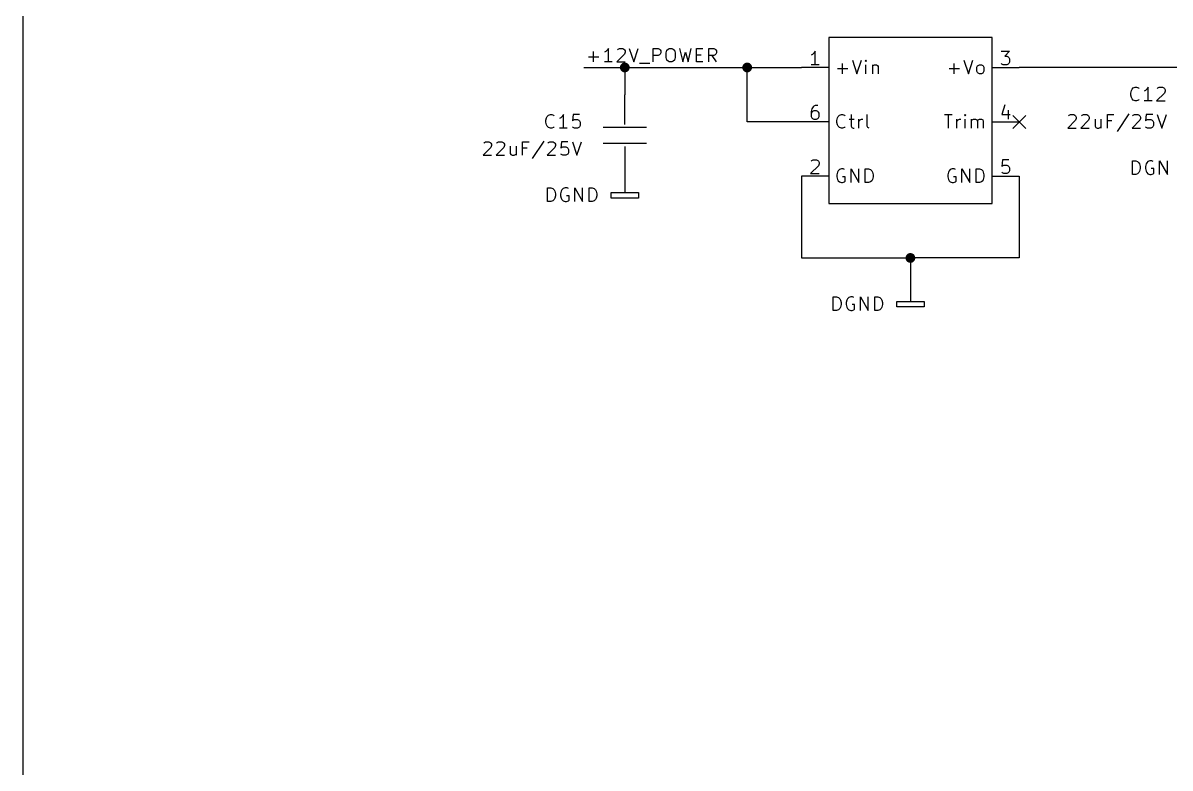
# Model space of a CAD drawing. Extents: x 0.3 to 16.3, y -11.7 to -0.2.
# Drawn here: x 0.787 to 5.005, y -5.674 to -2.936 of the extents above; entities that cross this region are included whole.
import ezdxf

# ---------------------------------------------------------------- set-up
doc = ezdxf.new("R2010")
doc.units = 0
doc.header["$MEASUREMENT"] = 0
for name, color, linetype in [('BLUE2', 5, 'CONTINUOUS'), ('CYAN2', 4, 'CONTINUOUS'), ('GRAY1', 251, 'CONTINUOUS'), ('GREEN3', 91, 'CONTINUOUS'), ('LYELLOW', 51, 'CONTINUOUS'), ('RED2', 1, 'CONTINUOUS'), ('RED3', 11, 'CONTINUOUS')]:
    doc.layers.add(name, color=color, linetype=linetype)

msp = doc.modelspace()

# ---------------------------------------------------------------- linework, layer by layer
at = {"layer": 'BLUE2', "linetype": 'CONTINUOUS'}
for p, q in [((4.426, -3.276), (4.474, -3.324)), ((4.474, -3.276), (4.426, -3.324))]:
    msp.add_line(p, q, dxfattribs=at)
at = {"layer": 'CYAN2', "linetype": 'CONTINUOUS'}
for p, q in [((3.8367, -3.0731), (3.8533, -3.1231)), ((3.8533, -3.1231), (3.87, -3.0731)), ((3.8867, -3.0731), (3.8843, -3.0755)), ((3.8843, -3.0755), (3.8867, -3.0779)), ((3.889, -3.0755), (3.8867, -3.0731)), ((3.8867, -3.0731), (3.8867, -3.0779)), ((3.8867, -3.0779), (3.889, -3.0755)), ((4.2467, -3.0731), (4.2633, -3.1231)), ((4.2633, -3.1231), (4.28, -3.0731)), ((3.7819, -3.1041), (3.82, -3.1041)), ((3.8009, -3.1231), (3.8009, -3.085)), ((3.8867, -3.1231), (3.8867, -3.0898)), ((3.9105, -3.0898), (3.9105, -3.1231)), ((3.9105, -3.0946), (3.9129, -3.0922)), ((3.9129, -3.0922), (3.9176, -3.0898)), ((3.9176, -3.0898), (3.9248, -3.0898)), ((3.9248, -3.0898), (3.9295, -3.0922)), ((3.9295, -3.0922), (3.9319, -3.0969)), ((3.9319, -3.0969), (3.9319, -3.1231)), ((4.1919, -3.1041), (4.23, -3.1041)), ((4.2109, -3.1231), (4.2109, -3.085)), ((4.2943, -3.0993), (4.2967, -3.0946)), ((4.2943, -3.1136), (4.2943, -3.0993)), ((4.2967, -3.1184), (4.2943, -3.1136)), ((4.2967, -3.0946), (4.299, -3.0922)), ((4.299, -3.1208), (4.2967, -3.1184)), ((4.299, -3.0922), (4.3038, -3.0898)), ((4.3038, -3.0898), (4.311, -3.0898)), ((4.311, -3.0898), (4.3157, -3.0922)), ((4.3157, -3.0922), (4.3181, -3.0946)), ((4.3181, -3.1184), (4.3157, -3.1208)), ((4.3181, -3.0946), (4.3205, -3.0993)), ((4.3205, -3.1136), (4.3181, -3.1184)), ((4.3205, -3.0993), (4.3205, -3.1136)), ((4.3038, -3.1231), (4.299, -3.1208)), ((4.311, -3.1231), (4.3038, -3.1231)), ((4.3157, -3.1208), (4.311, -3.1231)), ((4.8599, -3.1942), (4.8623, -3.1847)), ((4.8599, -3.1942), (4.8623, -3.1847)), ((4.8599, -3.2014), (4.8599, -3.1942)), ((4.8599, -3.2014), (4.8599, -3.1942)), ((4.8623, -3.2109), (4.8599, -3.2014)), ((4.8623, -3.2109), (4.8599, -3.2014)), ((4.8623, -3.1847), (4.8647, -3.1799)), ((4.8623, -3.1847), (4.8647, -3.1799)), ((4.8647, -3.1799), (4.8694, -3.1752)), ((4.8647, -3.1799), (4.8694, -3.1752)), ((4.8694, -3.1752), (4.8766, -3.1728)), ((4.8694, -3.1752), (4.8766, -3.1728)), ((4.8766, -3.1728), (4.8813, -3.1728)), ((4.8766, -3.1728), (4.8813, -3.1728)), ((4.8813, -3.1728), (4.8885, -3.1752)), ((4.8813, -3.1728), (4.8885, -3.1752)), ((4.8885, -3.1752), (4.8909, -3.1776)), ((4.8885, -3.1752), (4.8909, -3.1776)), ((4.9147, -3.1847), (4.9099, -3.1871)), ((4.9147, -3.1847), (4.9099, -3.1871)), ((4.9194, -3.1799), (4.9147, -3.1847)), ((4.9194, -3.1799), (4.9147, -3.1847)), ((4.9242, -3.1728), (4.9194, -3.1799)), ((4.9242, -3.1728), (4.9194, -3.1799)), ((4.9242, -3.2228), (4.9242, -3.1728)), ((4.9242, -3.2228), (4.9242, -3.1728)), ((4.9837, -3.1942), (4.9551, -3.2228)), ((4.9837, -3.1942), (4.9551, -3.2228)), ((4.9575, -3.1776), (4.9599, -3.1752)), ((4.9575, -3.1776), (4.9599, -3.1752)), ((4.9599, -3.1752), (4.9647, -3.1728)), ((4.9599, -3.1752), (4.9647, -3.1728)), ((4.9647, -3.1728), (4.9766, -3.1728)), ((4.9647, -3.1728), (4.9766, -3.1728)), ((4.9766, -3.1728), (4.9813, -3.1752)), ((4.9766, -3.1728), (4.9813, -3.1752)), ((4.9813, -3.1752), (4.9837, -3.1776)), ((4.9813, -3.1752), (4.9837, -3.1776)), ((4.9837, -3.1776), (4.9861, -3.1823)), ((4.9837, -3.1776), (4.9861, -3.1823)), ((4.9861, -3.1871), (4.9837, -3.1942)), ((4.9861, -3.1871), (4.9837, -3.1942)), ((4.9861, -3.1823), (4.9861, -3.1871)), ((4.9861, -3.1823), (4.9861, -3.1871)), ((4.8647, -3.2157), (4.8623, -3.2109)), ((4.8647, -3.2157), (4.8623, -3.2109)), ((4.8694, -3.2204), (4.8647, -3.2157)), ((4.8694, -3.2204), (4.8647, -3.2157)), ((4.8766, -3.2228), (4.8694, -3.2204)), ((4.8766, -3.2228), (4.8694, -3.2204)), ((4.8813, -3.2228), (4.8766, -3.2228)), ((4.8813, -3.2228), (4.8766, -3.2228)), ((4.8885, -3.2204), (4.8813, -3.2228)), ((4.8885, -3.2204), (4.8813, -3.2228)), ((4.8909, -3.218), (4.8885, -3.2204)), ((4.8909, -3.218), (4.8885, -3.2204)), ((4.9385, -3.2228), (4.9099, -3.2228)), ((4.9385, -3.2228), (4.9099, -3.2228)), ((4.9551, -3.2228), (4.9861, -3.2228)), ((4.9551, -3.2228), (4.9861, -3.2228)), ((2.7099, -3.2942), (2.7123, -3.2847)), ((2.7099, -3.2942), (2.7123, -3.2847)), ((2.7123, -3.2847), (2.7147, -3.2799)), ((2.7123, -3.2847), (2.7147, -3.2799)), ((2.7147, -3.2799), (2.7194, -3.2752)), ((2.7147, -3.2799), (2.7194, -3.2752)), ((2.7194, -3.2752), (2.7266, -3.2728)), ((2.7194, -3.2752), (2.7266, -3.2728)), ((2.7266, -3.2728), (2.7313, -3.2728)), ((2.7266, -3.2728), (2.7313, -3.2728)), ((2.7313, -3.2728), (2.7385, -3.2752)), ((2.7313, -3.2728), (2.7385, -3.2752)), ((2.7385, -3.2752), (2.7409, -3.2776)), ((2.7385, -3.2752), (2.7409, -3.2776)), ((2.7647, -3.2847), (2.7599, -3.2871)), ((2.7647, -3.2847), (2.7599, -3.2871)), ((2.7694, -3.2799), (2.7647, -3.2847)), ((2.7694, -3.2799), (2.7647, -3.2847)), ((2.7742, -3.2728), (2.7694, -3.2799)), ((2.7742, -3.2728), (2.7694, -3.2799)), ((2.7742, -3.3228), (2.7742, -3.2728)), ((2.7742, -3.3228), (2.7742, -3.2728)), ((2.8099, -3.2728), (2.8075, -3.2966)), ((2.8099, -3.2728), (2.8075, -3.2966)), ((2.8337, -3.2728), (2.8099, -3.2728)), ((2.8337, -3.2728), (2.8099, -3.2728)), ((3.7795, -3.2946), (3.7819, -3.285)), ((3.7819, -3.285), (3.7843, -3.2803)), ((3.7843, -3.2803), (3.789, -3.2755)), ((3.789, -3.2755), (3.7962, -3.2731)), ((3.7962, -3.2731), (3.8009, -3.2731)), ((3.8009, -3.2731), (3.8081, -3.2755)), ((3.8081, -3.2755), (3.8105, -3.2779)), ((3.8319, -3.2731), (3.8319, -3.316)), ((3.8914, -3.316), (3.8914, -3.2731)), ((4.1752, -3.2731), (4.2038, -3.2731)), ((4.1895, -3.3231), (4.1895, -3.2731)), ((4.2514, -3.2731), (4.249, -3.2755)), ((4.249, -3.2755), (4.2514, -3.2779)), ((4.2538, -3.2755), (4.2514, -3.2731)), ((4.2514, -3.2731), (4.2514, -3.2779)), ((4.2514, -3.2779), (4.2538, -3.2755)), ((4.6313, -3.2776), (4.6337, -3.2752)), ((4.6313, -3.2776), (4.6337, -3.2752)), ((4.6337, -3.2752), (4.6385, -3.2728)), ((4.6337, -3.2752), (4.6385, -3.2728)), ((4.6385, -3.2728), (4.6504, -3.2728)), ((4.6385, -3.2728), (4.6504, -3.2728)), ((4.6504, -3.2728), (4.6551, -3.2752)), ((4.6504, -3.2728), (4.6551, -3.2752)), ((4.6551, -3.2752), (4.6575, -3.2776)), ((4.6551, -3.2752), (4.6575, -3.2776)), ((4.6575, -3.2776), (4.6599, -3.2823)), ((4.6575, -3.2776), (4.6599, -3.2823)), ((4.6599, -3.2871), (4.6575, -3.2942)), ((4.6599, -3.2871), (4.6575, -3.2942)), ((4.6599, -3.2823), (4.6599, -3.2871)), ((4.6599, -3.2823), (4.6599, -3.2871)), ((4.679, -3.2776), (4.6813, -3.2752)), ((4.679, -3.2776), (4.6813, -3.2752)), ((4.6813, -3.2752), (4.6861, -3.2728)), ((4.6813, -3.2752), (4.6861, -3.2728)), ((4.6861, -3.2728), (4.698, -3.2728)), ((4.6861, -3.2728), (4.698, -3.2728)), ((4.698, -3.2728), (4.7028, -3.2752)), ((4.698, -3.2728), (4.7028, -3.2752)), ((4.7028, -3.2752), (4.7051, -3.2776)), ((4.7028, -3.2752), (4.7051, -3.2776)), ((4.7051, -3.2776), (4.7075, -3.2823)), ((4.7051, -3.2776), (4.7075, -3.2823)), ((4.7075, -3.2871), (4.7051, -3.2942)), ((4.7075, -3.2871), (4.7051, -3.2942)), ((4.7075, -3.2823), (4.7075, -3.2871)), ((4.7075, -3.2823), (4.7075, -3.2871)), ((4.7742, -3.3228), (4.7742, -3.2728)), ((4.7742, -3.2728), (4.798, -3.2728)), ((4.7742, -3.3228), (4.7742, -3.2728)), ((4.7742, -3.2728), (4.798, -3.2728)), ((4.8528, -3.2704), (4.8099, -3.3347)), ((4.8528, -3.2704), (4.8099, -3.3347)), ((4.8671, -3.2776), (4.8694, -3.2752)), ((4.8671, -3.2776), (4.8694, -3.2752)), ((4.8694, -3.2752), (4.8742, -3.2728)), ((4.8694, -3.2752), (4.8742, -3.2728)), ((4.8742, -3.2728), (4.8861, -3.2728)), ((4.8742, -3.2728), (4.8861, -3.2728)), ((4.8861, -3.2728), (4.8909, -3.2752)), ((4.8861, -3.2728), (4.8909, -3.2752)), ((4.8909, -3.2752), (4.8932, -3.2776)), ((4.8909, -3.2752), (4.8932, -3.2776)), ((4.8932, -3.2776), (4.8956, -3.2823)), ((4.8932, -3.2776), (4.8956, -3.2823)), ((4.8956, -3.2871), (4.8932, -3.2942)), ((4.8956, -3.2871), (4.8932, -3.2942)), ((4.8956, -3.2823), (4.8956, -3.2871)), ((4.8956, -3.2823), (4.8956, -3.2871)), ((4.917, -3.2728), (4.9147, -3.2966)), ((4.917, -3.2728), (4.9147, -3.2966)), ((4.9409, -3.2728), (4.917, -3.2728)), ((4.9409, -3.2728), (4.917, -3.2728)), ((4.9575, -3.2728), (4.9742, -3.3228)), ((4.9575, -3.2728), (4.9742, -3.3228)), ((4.9742, -3.3228), (4.9909, -3.2728)), ((4.9742, -3.3228), (4.9909, -3.2728)), ((2.7099, -3.3014), (2.7099, -3.2942)), ((2.7099, -3.3014), (2.7099, -3.2942)), ((2.7123, -3.3109), (2.7099, -3.3014)), ((2.7123, -3.3109), (2.7099, -3.3014)), ((2.7147, -3.3157), (2.7123, -3.3109)), ((2.7147, -3.3157), (2.7123, -3.3109)), ((2.7194, -3.3204), (2.7147, -3.3157)), ((2.7194, -3.3204), (2.7147, -3.3157)), ((2.7266, -3.3228), (2.7194, -3.3204)), ((2.7266, -3.3228), (2.7194, -3.3204)), ((2.7313, -3.3228), (2.7266, -3.3228)), ((2.7313, -3.3228), (2.7266, -3.3228)), ((2.7385, -3.3204), (2.7313, -3.3228)), ((2.7385, -3.3204), (2.7313, -3.3228)), ((2.7409, -3.318), (2.7385, -3.3204)), ((2.7409, -3.318), (2.7385, -3.3204)), ((2.7885, -3.3228), (2.7599, -3.3228)), ((2.7885, -3.3228), (2.7599, -3.3228)), ((2.8075, -3.2966), (2.8099, -3.2942)), ((2.8075, -3.2966), (2.8099, -3.2942)), ((2.8099, -3.3204), (2.8075, -3.318)), ((2.8099, -3.3204), (2.8075, -3.318)), ((2.8099, -3.2942), (2.8147, -3.2918)), ((2.8099, -3.2942), (2.8147, -3.2918)), ((2.8147, -3.3228), (2.8099, -3.3204)), ((2.8147, -3.3228), (2.8099, -3.3204)), ((2.8147, -3.2918), (2.8266, -3.2918)), ((2.8147, -3.2918), (2.8266, -3.2918)), ((2.8266, -3.3228), (2.8147, -3.3228)), ((2.8266, -3.3228), (2.8147, -3.3228)), ((2.8266, -3.2918), (2.8313, -3.2942)), ((2.8266, -3.2918), (2.8313, -3.2942)), ((2.8313, -3.3204), (2.8266, -3.3228)), ((2.8313, -3.3204), (2.8266, -3.3228)), ((2.8313, -3.2942), (2.8337, -3.2966)), ((2.8313, -3.2942), (2.8337, -3.2966)), ((2.8337, -3.318), (2.8313, -3.3204)), ((2.8337, -3.318), (2.8313, -3.3204)), ((2.8337, -3.2966), (2.8361, -3.3014)), ((2.8337, -3.2966), (2.8361, -3.3014)), ((2.8361, -3.3133), (2.8337, -3.318)), ((2.8361, -3.3133), (2.8337, -3.318)), ((2.8361, -3.3014), (2.8361, -3.3133)), ((2.8361, -3.3014), (2.8361, -3.3133)), ((3.7795, -3.3017), (3.7795, -3.2946)), ((3.7819, -3.3112), (3.7795, -3.3017)), ((3.7843, -3.316), (3.7819, -3.3112)), ((3.789, -3.3208), (3.7843, -3.316)), ((3.7962, -3.3231), (3.789, -3.3208)), ((3.8009, -3.3231), (3.7962, -3.3231)), ((3.8081, -3.3208), (3.8009, -3.3231)), ((3.8105, -3.3184), (3.8081, -3.3208)), ((3.8248, -3.2898), (3.8438, -3.2898)), ((3.8319, -3.316), (3.8343, -3.3208)), ((3.8343, -3.3208), (3.839, -3.3231)), ((3.839, -3.3231), (3.8438, -3.3231)), ((3.8605, -3.3231), (3.8605, -3.2898)), ((3.8605, -3.2993), (3.8629, -3.2946)), ((3.8629, -3.2946), (3.8652, -3.2922)), ((3.8652, -3.2922), (3.87, -3.2898)), ((3.87, -3.2898), (3.8748, -3.2898)), ((3.8938, -3.3208), (3.8914, -3.316)), ((3.8986, -3.3231), (3.8938, -3.3208)), ((4.2205, -3.3231), (4.2205, -3.2898)), ((4.2205, -3.2993), (4.2229, -3.2946)), ((4.2229, -3.2946), (4.2252, -3.2922)), ((4.2252, -3.2922), (4.23, -3.2898)), ((4.23, -3.2898), (4.2348, -3.2898)), ((4.2514, -3.3231), (4.2514, -3.2898)), ((4.2752, -3.3231), (4.2752, -3.2898)), ((4.2752, -3.2946), (4.2776, -3.2922)), ((4.2776, -3.2922), (4.2824, -3.2898)), ((4.2824, -3.2898), (4.2895, -3.2898)), ((4.2895, -3.2898), (4.2943, -3.2922)), ((4.2943, -3.2922), (4.2967, -3.2969)), ((4.2967, -3.2969), (4.299, -3.2922)), ((4.2967, -3.2969), (4.2967, -3.3231)), ((4.299, -3.2922), (4.3038, -3.2898)), ((4.3038, -3.2898), (4.311, -3.2898)), ((4.311, -3.2898), (4.3157, -3.2922)), ((4.3157, -3.2922), (4.3181, -3.2969)), ((4.3181, -3.2969), (4.3181, -3.3231)), ((4.6575, -3.2942), (4.629, -3.3228)), ((4.6575, -3.2942), (4.629, -3.3228)), ((4.629, -3.3228), (4.6599, -3.3228)), ((4.629, -3.3228), (4.6599, -3.3228)), ((4.7051, -3.2942), (4.6766, -3.3228)), ((4.7051, -3.2942), (4.6766, -3.3228)), ((4.6766, -3.3228), (4.7075, -3.3228)), ((4.6766, -3.3228), (4.7075, -3.3228)), ((4.729, -3.2895), (4.729, -3.3157)), ((4.729, -3.2895), (4.729, -3.3157)), ((4.729, -3.3157), (4.7313, -3.3204)), ((4.729, -3.3157), (4.7313, -3.3204)), ((4.7313, -3.3204), (4.7361, -3.3228)), ((4.7313, -3.3204), (4.7361, -3.3228)), ((4.7361, -3.3228), (4.7432, -3.3228)), ((4.7361, -3.3228), (4.7432, -3.3228)), ((4.7432, -3.3228), (4.748, -3.3204)), ((4.7432, -3.3228), (4.748, -3.3204)), ((4.748, -3.3204), (4.7504, -3.318)), ((4.748, -3.3204), (4.7504, -3.318)), ((4.7504, -3.2895), (4.7504, -3.3228)), ((4.7504, -3.2895), (4.7504, -3.3228)), ((4.7909, -3.2966), (4.7742, -3.2966)), ((4.7909, -3.2966), (4.7742, -3.2966)), ((4.8932, -3.2942), (4.8647, -3.3228)), ((4.8932, -3.2942), (4.8647, -3.3228)), ((4.8647, -3.3228), (4.8956, -3.3228)), ((4.8647, -3.3228), (4.8956, -3.3228)), ((4.9147, -3.2966), (4.917, -3.2942)), ((4.9147, -3.2966), (4.917, -3.2942)), ((4.917, -3.3204), (4.9147, -3.318)), ((4.917, -3.3204), (4.9147, -3.318)), ((4.917, -3.2942), (4.9218, -3.2918)), ((4.917, -3.2942), (4.9218, -3.2918)), ((4.9218, -3.3228), (4.917, -3.3204)), ((4.9218, -3.3228), (4.917, -3.3204)), ((4.9218, -3.2918), (4.9337, -3.2918)), ((4.9218, -3.2918), (4.9337, -3.2918)), ((4.9337, -3.3228), (4.9218, -3.3228)), ((4.9337, -3.3228), (4.9218, -3.3228)), ((4.9337, -3.2918), (4.9385, -3.2942)), ((4.9337, -3.2918), (4.9385, -3.2942)), ((4.9385, -3.3204), (4.9337, -3.3228)), ((4.9385, -3.3204), (4.9337, -3.3228)), ((4.9385, -3.2942), (4.9409, -3.2966)), ((4.9385, -3.2942), (4.9409, -3.2966)), ((4.9409, -3.318), (4.9385, -3.3204)), ((4.9409, -3.318), (4.9385, -3.3204)), ((4.9409, -3.2966), (4.9432, -3.3014)), ((4.9409, -3.2966), (4.9432, -3.3014)), ((4.9432, -3.3133), (4.9409, -3.318)), ((4.9432, -3.3133), (4.9409, -3.318)), ((4.9432, -3.3014), (4.9432, -3.3133)), ((4.9432, -3.3014), (4.9432, -3.3133)), ((2.4837, -3.3752), (2.4885, -3.3728)), ((2.4837, -3.3752), (2.4885, -3.3728)), ((2.4885, -3.3728), (2.5004, -3.3728)), ((2.4885, -3.3728), (2.5004, -3.3728)), ((2.5004, -3.3728), (2.5051, -3.3752)), ((2.5004, -3.3728), (2.5051, -3.3752)), ((2.5313, -3.3752), (2.5361, -3.3728)), ((2.5313, -3.3752), (2.5361, -3.3728)), ((2.5361, -3.3728), (2.548, -3.3728)), ((2.5361, -3.3728), (2.548, -3.3728)), ((2.548, -3.3728), (2.5528, -3.3752)), ((2.548, -3.3728), (2.5528, -3.3752)), ((2.6242, -3.4228), (2.6242, -3.3728)), ((2.6242, -3.3728), (2.648, -3.3728)), ((2.6242, -3.4228), (2.6242, -3.3728)), ((2.6242, -3.3728), (2.648, -3.3728)), ((2.7028, -3.3704), (2.6599, -3.4347)), ((2.7028, -3.3704), (2.6599, -3.4347)), ((2.7194, -3.3752), (2.7242, -3.3728)), ((2.7194, -3.3752), (2.7242, -3.3728)), ((2.7242, -3.3728), (2.7361, -3.3728)), ((2.7242, -3.3728), (2.7361, -3.3728)), ((2.7361, -3.3728), (2.7409, -3.3752)), ((2.7361, -3.3728), (2.7409, -3.3752)), ((2.767, -3.3728), (2.7647, -3.3966)), ((2.767, -3.3728), (2.7647, -3.3966)), ((2.7909, -3.3728), (2.767, -3.3728)), ((2.7909, -3.3728), (2.767, -3.3728)), ((2.8075, -3.3728), (2.8242, -3.4228)), ((2.8075, -3.3728), (2.8242, -3.4228)), ((2.8242, -3.4228), (2.8409, -3.3728)), ((2.8242, -3.4228), (2.8409, -3.3728)), ((2.5075, -3.3942), (2.479, -3.4228)), ((2.5075, -3.3942), (2.479, -3.4228)), ((2.4813, -3.3776), (2.4837, -3.3752)), ((2.4813, -3.3776), (2.4837, -3.3752)), ((2.5051, -3.3752), (2.5075, -3.3776)), ((2.5051, -3.3752), (2.5075, -3.3776)), ((2.5075, -3.3776), (2.5099, -3.3823)), ((2.5075, -3.3776), (2.5099, -3.3823)), ((2.5099, -3.3871), (2.5075, -3.3942)), ((2.5099, -3.3871), (2.5075, -3.3942)), ((2.5099, -3.3823), (2.5099, -3.3871)), ((2.5099, -3.3823), (2.5099, -3.3871)), ((2.5551, -3.3942), (2.5266, -3.4228)), ((2.5551, -3.3942), (2.5266, -3.4228)), ((2.529, -3.3776), (2.5313, -3.3752)), ((2.529, -3.3776), (2.5313, -3.3752)), ((2.5528, -3.3752), (2.5551, -3.3776)), ((2.5528, -3.3752), (2.5551, -3.3776)), ((2.5551, -3.3776), (2.5575, -3.3823)), ((2.5551, -3.3776), (2.5575, -3.3823)), ((2.5575, -3.3871), (2.5551, -3.3942)), ((2.5575, -3.3871), (2.5551, -3.3942)), ((2.5575, -3.3823), (2.5575, -3.3871)), ((2.5575, -3.3823), (2.5575, -3.3871)), ((2.579, -3.3895), (2.579, -3.4157)), ((2.579, -3.3895), (2.579, -3.4157)), ((2.579, -3.4157), (2.5813, -3.4204)), ((2.579, -3.4157), (2.5813, -3.4204)), ((2.6004, -3.3895), (2.6004, -3.4228)), ((2.6004, -3.3895), (2.6004, -3.4228)), ((2.6409, -3.3966), (2.6242, -3.3966)), ((2.6409, -3.3966), (2.6242, -3.3966)), ((2.7432, -3.3942), (2.7147, -3.4228)), ((2.7432, -3.3942), (2.7147, -3.4228)), ((2.7171, -3.3776), (2.7194, -3.3752)), ((2.7171, -3.3776), (2.7194, -3.3752)), ((2.7409, -3.3752), (2.7432, -3.3776)), ((2.7409, -3.3752), (2.7432, -3.3776)), ((2.7432, -3.3776), (2.7456, -3.3823)), ((2.7432, -3.3776), (2.7456, -3.3823)), ((2.7456, -3.3871), (2.7432, -3.3942)), ((2.7456, -3.3871), (2.7432, -3.3942)), ((2.7456, -3.3823), (2.7456, -3.3871)), ((2.7456, -3.3823), (2.7456, -3.3871)), ((2.7647, -3.3966), (2.767, -3.3942)), ((2.7647, -3.3966), (2.767, -3.3942)), ((2.767, -3.3942), (2.7718, -3.3918)), ((2.767, -3.3942), (2.7718, -3.3918)), ((2.7718, -3.3918), (2.7837, -3.3918)), ((2.7718, -3.3918), (2.7837, -3.3918)), ((2.7837, -3.3918), (2.7885, -3.3942)), ((2.7837, -3.3918), (2.7885, -3.3942)), ((2.7885, -3.3942), (2.7909, -3.3966)), ((2.7885, -3.3942), (2.7909, -3.3966)), ((2.7909, -3.3966), (2.7932, -3.4014)), ((2.7909, -3.3966), (2.7932, -3.4014)), ((2.7932, -3.4133), (2.7909, -3.418)), ((2.7932, -3.4133), (2.7909, -3.418)), ((2.7932, -3.4014), (2.7932, -3.4133)), ((2.7932, -3.4014), (2.7932, -3.4133)), ((2.479, -3.4228), (2.5099, -3.4228)), ((2.479, -3.4228), (2.5099, -3.4228)), ((2.5266, -3.4228), (2.5575, -3.4228)), ((2.5266, -3.4228), (2.5575, -3.4228)), ((2.5813, -3.4204), (2.5861, -3.4228)), ((2.5813, -3.4204), (2.5861, -3.4228)), ((2.5861, -3.4228), (2.5932, -3.4228)), ((2.5861, -3.4228), (2.5932, -3.4228)), ((2.5932, -3.4228), (2.598, -3.4204)), ((2.5932, -3.4228), (2.598, -3.4204)), ((2.598, -3.4204), (2.6004, -3.418)), ((2.598, -3.4204), (2.6004, -3.418)), ((2.7147, -3.4228), (2.7456, -3.4228)), ((2.7147, -3.4228), (2.7456, -3.4228)), ((2.767, -3.4204), (2.7647, -3.418)), ((2.767, -3.4204), (2.7647, -3.418)), ((2.7718, -3.4228), (2.767, -3.4204)), ((2.7718, -3.4228), (2.767, -3.4204)), ((2.7837, -3.4228), (2.7718, -3.4228)), ((2.7837, -3.4228), (2.7718, -3.4228)), ((2.7885, -3.4204), (2.7837, -3.4228)), ((2.7885, -3.4204), (2.7837, -3.4228)), ((2.7909, -3.418), (2.7885, -3.4204)), ((2.7909, -3.418), (2.7885, -3.4204)), ((4.8663, -3.4928), (4.8663, -3.4428)), ((4.8663, -3.4428), (4.8782, -3.4428)), ((4.8663, -3.4928), (4.8663, -3.4428)), ((4.8663, -3.4428), (4.8782, -3.4428)), ((4.8782, -3.4428), (4.8853, -3.4452)), ((4.8782, -3.4428), (4.8853, -3.4452)), ((4.8853, -3.4452), (4.8901, -3.4499)), ((4.8853, -3.4452), (4.8901, -3.4499)), ((4.8901, -3.4499), (4.8925, -3.4547)), ((4.8901, -3.4499), (4.8925, -3.4547)), ((4.8925, -3.4547), (4.8949, -3.4642)), ((4.8925, -3.4547), (4.8949, -3.4642)), ((4.9163, -3.4547), (4.9139, -3.4642)), ((4.9163, -3.4547), (4.9139, -3.4642)), ((4.9187, -3.4499), (4.9163, -3.4547)), ((4.9187, -3.4499), (4.9163, -3.4547)), ((4.9234, -3.4452), (4.9187, -3.4499)), ((4.9234, -3.4452), (4.9187, -3.4499)), ((4.9306, -3.4428), (4.9234, -3.4452)), ((4.9306, -3.4428), (4.9234, -3.4452)), ((4.9377, -3.4428), (4.9306, -3.4428)), ((4.9377, -3.4428), (4.9306, -3.4428)), ((4.9425, -3.4452), (4.9377, -3.4428)), ((4.9425, -3.4452), (4.9377, -3.4428)), ((4.9663, -3.4928), (4.9663, -3.4428)), ((4.9663, -3.4428), (4.9949, -3.4928)), ((4.9663, -3.4928), (4.9663, -3.4428)), ((4.9663, -3.4428), (4.9949, -3.4928)), ((4.9949, -3.4928), (4.9949, -3.4428)), ((4.9949, -3.4928), (4.9949, -3.4428)), ((3.7819, -3.485), (3.7795, -3.4946)), ((3.7795, -3.4946), (3.7795, -3.5017)), ((3.7843, -3.4803), (3.7819, -3.485)), ((3.789, -3.4755), (3.7843, -3.4803)), ((3.7962, -3.4731), (3.789, -3.4755)), ((3.8033, -3.4731), (3.7962, -3.4731)), ((3.8081, -3.4755), (3.8033, -3.4731)), ((3.8319, -3.5231), (3.8319, -3.4731)), ((3.8319, -3.4731), (3.8605, -3.5231)), ((3.8605, -3.5231), (3.8605, -3.4731)), ((3.8843, -3.5231), (3.8843, -3.4731)), ((3.8843, -3.4731), (3.8962, -3.4731)), ((3.8962, -3.4731), (3.9033, -3.4755)), ((3.9033, -3.4755), (3.9081, -3.4803)), ((3.9081, -3.4803), (3.9105, -3.485)), ((3.9105, -3.485), (3.9129, -3.4946)), ((3.9129, -3.4946), (3.9129, -3.5017)), ((4.1895, -3.485), (4.1871, -3.4946)), ((4.1871, -3.4946), (4.1871, -3.5017)), ((4.1919, -3.4803), (4.1895, -3.485)), ((4.1967, -3.4755), (4.1919, -3.4803)), ((4.2038, -3.4731), (4.1967, -3.4755)), ((4.2109, -3.4731), (4.2038, -3.4731)), ((4.2157, -3.4755), (4.2109, -3.4731)), ((4.2395, -3.5231), (4.2395, -3.4731)), ((4.2395, -3.4731), (4.2681, -3.5231)), ((4.2681, -3.5231), (4.2681, -3.4731)), ((4.2919, -3.5231), (4.2919, -3.4731)), ((4.2919, -3.4731), (4.3038, -3.4731)), ((4.3038, -3.4731), (4.3109, -3.4755)), ((4.3109, -3.4755), (4.3157, -3.4803)), ((4.3157, -3.4803), (4.3181, -3.485)), ((4.3181, -3.485), (4.3205, -3.4946)), ((4.3205, -3.4946), (4.3205, -3.5017)), ((4.8782, -3.4928), (4.8663, -3.4928)), ((4.8782, -3.4928), (4.8663, -3.4928)), ((4.8853, -3.4904), (4.8782, -3.4928)), ((4.8853, -3.4904), (4.8782, -3.4928)), ((4.8901, -3.4857), (4.8853, -3.4904)), ((4.8901, -3.4857), (4.8853, -3.4904)), ((4.8925, -3.4809), (4.8901, -3.4857)), ((4.8925, -3.4809), (4.8901, -3.4857)), ((4.8949, -3.4714), (4.8925, -3.4809)), ((4.8949, -3.4714), (4.8925, -3.4809)), ((4.8949, -3.4642), (4.8949, -3.4714)), ((4.8949, -3.4642), (4.8949, -3.4714)), ((4.9139, -3.4642), (4.9139, -3.4714)), ((4.9139, -3.4642), (4.9139, -3.4714)), ((4.9139, -3.4714), (4.9163, -3.4809)), ((4.9139, -3.4714), (4.9163, -3.4809)), ((4.9163, -3.4809), (4.9187, -3.4857)), ((4.9163, -3.4809), (4.9187, -3.4857)), ((4.9187, -3.4857), (4.9234, -3.4904)), ((4.9187, -3.4857), (4.9234, -3.4904)), ((4.9234, -3.4904), (4.9306, -3.4928)), ((4.9234, -3.4904), (4.9306, -3.4928)), ((4.9306, -3.4928), (4.9353, -3.4928)), ((4.9306, -3.4928), (4.9353, -3.4928)), ((4.9449, -3.4714), (4.9353, -3.4714)), ((4.9449, -3.4714), (4.9353, -3.4714)), ((4.9353, -3.4928), (4.9425, -3.4904)), ((4.9353, -3.4928), (4.9425, -3.4904)), ((4.9425, -3.4904), (4.9449, -3.488)), ((4.9425, -3.4904), (4.9449, -3.488)), ((4.9449, -3.488), (4.9449, -3.4714)), ((4.9449, -3.488), (4.9449, -3.4714)), ((3.7795, -3.5017), (3.7819, -3.5112)), ((3.7819, -3.5112), (3.7843, -3.516)), ((3.7843, -3.516), (3.789, -3.5208)), ((3.789, -3.5208), (3.7962, -3.5231)), ((3.7962, -3.5231), (3.8009, -3.5231)), ((3.8105, -3.5017), (3.8009, -3.5017)), ((3.8009, -3.5231), (3.8081, -3.5208)), ((3.8081, -3.5208), (3.8105, -3.5184)), ((3.8105, -3.5184), (3.8105, -3.5017)), ((3.8962, -3.5231), (3.8843, -3.5231)), ((3.9033, -3.5208), (3.8962, -3.5231)), ((3.9081, -3.516), (3.9033, -3.5208)), ((3.9105, -3.5112), (3.9081, -3.516)), ((3.9129, -3.5017), (3.9105, -3.5112)), ((4.1871, -3.5017), (4.1895, -3.5112)), ((4.1895, -3.5112), (4.1919, -3.516)), ((4.1919, -3.516), (4.1967, -3.5208)), ((4.1967, -3.5208), (4.2038, -3.5231)), ((4.2038, -3.5231), (4.2086, -3.5231)), ((4.2181, -3.5017), (4.2086, -3.5017)), ((4.2086, -3.5231), (4.2157, -3.5208)), ((4.2157, -3.5208), (4.2181, -3.5184)), ((4.2181, -3.5184), (4.2181, -3.5017)), ((4.3038, -3.5231), (4.2919, -3.5231)), ((4.3109, -3.5208), (4.3038, -3.5231)), ((4.3157, -3.516), (4.3109, -3.5208)), ((4.3181, -3.5112), (4.3157, -3.516)), ((4.3205, -3.5017), (4.3181, -3.5112)), ((2.7163, -3.5928), (2.7163, -3.5428)), ((2.7163, -3.5428), (2.7282, -3.5428)), ((2.7163, -3.5928), (2.7163, -3.5428)), ((2.7163, -3.5428), (2.7282, -3.5428)), ((2.7282, -3.5428), (2.7353, -3.5452)), ((2.7282, -3.5428), (2.7353, -3.5452)), ((2.7353, -3.5452), (2.7401, -3.5499)), ((2.7353, -3.5452), (2.7401, -3.5499)), ((2.7401, -3.5499), (2.7425, -3.5547)), ((2.7401, -3.5499), (2.7425, -3.5547)), ((2.7425, -3.5809), (2.7401, -3.5857)), ((2.7425, -3.5809), (2.7401, -3.5857)), ((2.7425, -3.5547), (2.7449, -3.5642)), ((2.7425, -3.5547), (2.7449, -3.5642)), ((2.7449, -3.5714), (2.7425, -3.5809)), ((2.7449, -3.5714), (2.7425, -3.5809)), ((2.7449, -3.5642), (2.7449, -3.5714)), ((2.7449, -3.5642), (2.7449, -3.5714)), ((2.7663, -3.5547), (2.7639, -3.5642)), ((2.7663, -3.5547), (2.7639, -3.5642)), ((2.7639, -3.5642), (2.7639, -3.5714)), ((2.7639, -3.5642), (2.7639, -3.5714)), ((2.7639, -3.5714), (2.7663, -3.5809)), ((2.7639, -3.5714), (2.7663, -3.5809)), ((2.7687, -3.5499), (2.7663, -3.5547)), ((2.7687, -3.5499), (2.7663, -3.5547)), ((2.7663, -3.5809), (2.7687, -3.5857)), ((2.7663, -3.5809), (2.7687, -3.5857)), ((2.7734, -3.5452), (2.7687, -3.5499)), ((2.7734, -3.5452), (2.7687, -3.5499)), ((2.7806, -3.5428), (2.7734, -3.5452)), ((2.7806, -3.5428), (2.7734, -3.5452)), ((2.7877, -3.5428), (2.7806, -3.5428)), ((2.7877, -3.5428), (2.7806, -3.5428)), ((2.7949, -3.5714), (2.7853, -3.5714)), ((2.7949, -3.5714), (2.7853, -3.5714)), ((2.7925, -3.5452), (2.7877, -3.5428)), ((2.7925, -3.5452), (2.7877, -3.5428)), ((2.7949, -3.588), (2.7949, -3.5714)), ((2.7949, -3.588), (2.7949, -3.5714)), ((2.8163, -3.5928), (2.8163, -3.5428)), ((2.8163, -3.5428), (2.8449, -3.5928)), ((2.8163, -3.5928), (2.8163, -3.5428)), ((2.8163, -3.5428), (2.8449, -3.5928)), ((2.8449, -3.5928), (2.8449, -3.5428)), ((2.8449, -3.5928), (2.8449, -3.5428)), ((2.8687, -3.5928), (2.8687, -3.5428)), ((2.8687, -3.5428), (2.8806, -3.5428)), ((2.8687, -3.5928), (2.8687, -3.5428)), ((2.8687, -3.5428), (2.8806, -3.5428)), ((2.8806, -3.5428), (2.8877, -3.5452)), ((2.8806, -3.5428), (2.8877, -3.5452)), ((2.8877, -3.5452), (2.8925, -3.5499)), ((2.8877, -3.5452), (2.8925, -3.5499)), ((2.8925, -3.5499), (2.8949, -3.5547)), ((2.8925, -3.5499), (2.8949, -3.5547)), ((2.8949, -3.5809), (2.8925, -3.5857)), ((2.8949, -3.5809), (2.8925, -3.5857)), ((2.8949, -3.5547), (2.8972, -3.5642)), ((2.8949, -3.5547), (2.8972, -3.5642)), ((2.8972, -3.5714), (2.8949, -3.5809)), ((2.8972, -3.5714), (2.8949, -3.5809)), ((2.8972, -3.5642), (2.8972, -3.5714)), ((2.8972, -3.5642), (2.8972, -3.5714)), ((2.7282, -3.5928), (2.7163, -3.5928)), ((2.7282, -3.5928), (2.7163, -3.5928)), ((2.7353, -3.5904), (2.7282, -3.5928)), ((2.7353, -3.5904), (2.7282, -3.5928)), ((2.7401, -3.5857), (2.7353, -3.5904)), ((2.7401, -3.5857), (2.7353, -3.5904)), ((2.7687, -3.5857), (2.7734, -3.5904)), ((2.7687, -3.5857), (2.7734, -3.5904)), ((2.7734, -3.5904), (2.7806, -3.5928)), ((2.7734, -3.5904), (2.7806, -3.5928)), ((2.7806, -3.5928), (2.7853, -3.5928)), ((2.7806, -3.5928), (2.7853, -3.5928)), ((2.7853, -3.5928), (2.7925, -3.5904)), ((2.7853, -3.5928), (2.7925, -3.5904)), ((2.7925, -3.5904), (2.7949, -3.588)), ((2.7925, -3.5904), (2.7949, -3.588)), ((2.8806, -3.5928), (2.8687, -3.5928)), ((2.8806, -3.5928), (2.8687, -3.5928)), ((2.8877, -3.5904), (2.8806, -3.5928)), ((2.8877, -3.5904), (2.8806, -3.5928)), ((2.8925, -3.5857), (2.8877, -3.5904)), ((2.8925, -3.5857), (2.8877, -3.5904)), ((3.7663, -3.9928), (3.7663, -3.9428)), ((3.7663, -3.9428), (3.7782, -3.9428)), ((3.7782, -3.9428), (3.7853, -3.9452)), ((3.7853, -3.9452), (3.7901, -3.9499)), ((3.7901, -3.9499), (3.7925, -3.9547)), ((3.7925, -3.9547), (3.7949, -3.9642)), ((3.8163, -3.9547), (3.8139, -3.9642)), ((3.8187, -3.9499), (3.8163, -3.9547)), ((3.8234, -3.9452), (3.8187, -3.9499)), ((3.8306, -3.9428), (3.8234, -3.9452)), ((3.8377, -3.9428), (3.8306, -3.9428)), ((3.8425, -3.9452), (3.8377, -3.9428)), ((3.8663, -3.9928), (3.8663, -3.9428)), ((3.8663, -3.9428), (3.8949, -3.9928)), ((3.8949, -3.9928), (3.8949, -3.9428)), ((3.9187, -3.9928), (3.9187, -3.9428)), ((3.9187, -3.9428), (3.9306, -3.9428)), ((3.9306, -3.9428), (3.9377, -3.9452)), ((3.9377, -3.9452), (3.9425, -3.9499)), ((3.9425, -3.9499), (3.9449, -3.9547)), ((3.9449, -3.9547), (3.9472, -3.9642)), ((3.7782, -3.9928), (3.7663, -3.9928)), ((3.7853, -3.9904), (3.7782, -3.9928)), ((3.7901, -3.9857), (3.7853, -3.9904)), ((3.7925, -3.9809), (3.7901, -3.9857)), ((3.7949, -3.9714), (3.7925, -3.9809)), ((3.7949, -3.9642), (3.7949, -3.9714)), ((3.8139, -3.9642), (3.8139, -3.9714)), ((3.8139, -3.9714), (3.8163, -3.9809)), ((3.8163, -3.9809), (3.8187, -3.9857)), ((3.8187, -3.9857), (3.8234, -3.9904)), ((3.8234, -3.9904), (3.8306, -3.9928)), ((3.8306, -3.9928), (3.8353, -3.9928)), ((3.8449, -3.9714), (3.8353, -3.9714)), ((3.8353, -3.9928), (3.8425, -3.9904)), ((3.8425, -3.9904), (3.8449, -3.988)), ((3.8449, -3.988), (3.8449, -3.9714)), ((3.9306, -3.9928), (3.9187, -3.9928)), ((3.9377, -3.9904), (3.9306, -3.9928)), ((3.9425, -3.9857), (3.9377, -3.9904)), ((3.9449, -3.9809), (3.9425, -3.9857)), ((3.9472, -3.9714), (3.9449, -3.9809)), ((3.9472, -3.9642), (3.9472, -3.9714))]:
    msp.add_line(p, q, dxfattribs=at)
at = {"layer": 'GRAY1', "linetype": 'CONTINUOUS'}
for p, q in [((2.9398, -3.0298), (2.9351, -3.0369)), ((2.9398, -3.0798), (2.9398, -3.0298)), ((2.9732, -3.0346), (2.9755, -3.0322)), ((2.9755, -3.0322), (2.9803, -3.0298)), ((2.9803, -3.0298), (2.9922, -3.0298)), ((2.9922, -3.0298), (2.997, -3.0322)), ((2.997, -3.0322), (2.9993, -3.0346)), ((2.9993, -3.0346), (3.0017, -3.0393)), ((3.016, -3.0298), (3.0327, -3.0798)), ((3.0327, -3.0798), (3.0493, -3.0298)), ((3.1041, -3.0798), (3.1041, -3.0298)), ((3.1041, -3.0298), (3.1232, -3.0298)), ((3.1232, -3.0298), (3.1279, -3.0322)), ((3.1279, -3.0322), (3.1303, -3.0346)), ((3.1303, -3.0346), (3.1327, -3.0393)), ((3.1541, -3.0369), (3.1589, -3.0322)), ((3.1589, -3.0322), (3.1636, -3.0298)), ((3.1636, -3.0298), (3.1732, -3.0298)), ((3.1732, -3.0298), (3.1779, -3.0322)), ((3.1779, -3.0322), (3.1827, -3.0369)), ((3.2017, -3.0298), (3.2136, -3.0798)), ((3.2327, -3.0798), (3.2446, -3.0298)), ((3.2636, -3.0798), (3.2636, -3.0298)), ((3.2636, -3.0298), (3.2874, -3.0298)), ((3.3089, -3.0798), (3.3089, -3.0298)), ((3.3089, -3.0298), (3.3279, -3.0298)), ((3.3279, -3.0298), (3.3327, -3.0322)), ((3.3327, -3.0322), (3.3351, -3.0346)), ((3.3351, -3.0346), (3.3374, -3.0393)), ((2.866, -3.0608), (2.9041, -3.0608)), ((2.8851, -3.0798), (2.8851, -3.0417)), ((2.9303, -3.0417), (2.9255, -3.0441)), ((2.9351, -3.0369), (2.9303, -3.0417)), ((2.9993, -3.0512), (2.9708, -3.0798)), ((3.0017, -3.0441), (2.9993, -3.0512)), ((3.0017, -3.0393), (3.0017, -3.0441)), ((3.1232, -3.056), (3.1041, -3.056)), ((3.1279, -3.0536), (3.1232, -3.056)), ((3.1303, -3.0512), (3.1279, -3.0536)), ((3.1327, -3.0465), (3.1303, -3.0512)), ((3.1327, -3.0393), (3.1327, -3.0465)), ((3.1517, -3.0465), (3.1541, -3.0369)), ((3.1517, -3.0631), (3.1517, -3.0465)), ((3.1541, -3.0727), (3.1517, -3.0631)), ((3.1589, -3.0774), (3.1541, -3.0727)), ((3.1636, -3.0798), (3.1589, -3.0774)), ((3.1779, -3.0774), (3.1732, -3.0798)), ((3.1827, -3.0727), (3.1779, -3.0774)), ((3.1827, -3.0369), (3.1851, -3.0465)), ((3.1851, -3.0631), (3.1827, -3.0727)), ((3.1851, -3.0465), (3.1851, -3.0631)), ((3.2136, -3.0798), (3.2232, -3.0441)), ((3.2232, -3.0441), (3.2327, -3.0798)), ((3.2636, -3.0536), (3.2803, -3.0536)), ((3.3279, -3.056), (3.3089, -3.056)), ((3.3374, -3.0798), (3.3208, -3.056)), ((3.3327, -3.0536), (3.3279, -3.056)), ((3.3351, -3.0512), (3.3327, -3.0536)), ((3.3374, -3.0465), (3.3351, -3.0512)), ((3.3374, -3.0393), (3.3374, -3.0465)), ((2.9541, -3.0798), (2.9255, -3.0798)), ((2.9708, -3.0798), (3.0017, -3.0798)), ((3.0541, -3.0846), (3.0922, -3.0846)), ((3.1732, -3.0798), (3.1636, -3.0798)), ((3.2874, -3.0798), (3.2636, -3.0798))]:
    msp.add_line(p, q, dxfattribs=at)
at = {"layer": 'GREEN3', "linetype": 'CONTINUOUS'}
for p, q in [((2.85, -3.1), (3, -3.1)), ((3, -3.1), (3.45, -3.1)), ((3, -3.1), (3, -3.2)), ((3.45, -3.3), (3.45, -3.1)), ((3.45, -3.1), (3.65, -3.1)), ((5.15, -3.1), (4.45, -3.1)), ((3.65, -3.3), (3.45, -3.3)), ((3.65, -3.5), (3.65, -3.8)), ((4.45, -3.5), (4.45, -3.8)), ((3.65, -3.8), (4.05, -3.8)), ((4.05, -3.8), (4.05, -3.9)), ((4.45, -3.8), (4.05, -3.8))]:
    msp.add_line(p, q, dxfattribs=at)
at = {"layer": 'GREEN3', "const_width": 0.018}
for points in [[(2.991, -3.1, 1), (3.009, -3.1, 1)], [(3.441, -3.1, 1), (3.459, -3.1, 1)], [(4.041, -3.8, 1), (4.059, -3.8, 1)]]:
    msp.add_lwpolyline(points, format="xyb", close=True, dxfattribs=at)
at = {"layer": 'LYELLOW', "linetype": 'CONTINUOUS'}
for p, q in [((3.75, -2.99), (3.75, -3.6)), ((4.35, -2.99), (3.75, -2.99)), ((4.35, -3.6), (4.35, -2.99)), ((3.75, -3.6), (4.35, -3.6))]:
    msp.add_line(p, q, dxfattribs=at)
at = {"layer": 'RED2', "linetype": 'CONTINUOUS'}
for p, q in [((0.7874, -0.1969), (0.7874, -11.4961)), ((3.75, -2.99), (3.75, -3.6)), ((4.35, -2.99), (3.75, -2.99)), ((4.35, -3.6), (4.35, -2.99)), ((3.75, -3.1), (3.65, -3.1)), ((4.35, -3.1), (4.45, -3.1)), ((3, -3.31), (3, -3.2)), ((3, -3.31), (3, -3.2)), ((3.08, -3.32), (2.92, -3.32)), ((3.75, -3.3), (3.65, -3.3)), ((4.35, -3.3), (4.45, -3.3)), ((3.08, -3.38), (2.92, -3.38)), ((3, -3.39), (3, -3.5)), ((3, -3.39), (3, -3.5)), ((3, -3.5), (3, -3.56)), ((3.75, -3.5), (3.65, -3.5)), ((4.35, -3.5), (4.45, -3.5)), ((2.95, -3.58), (2.95, -3.56)), ((2.95, -3.56), (3.05, -3.56)), ((3.05, -3.58), (2.95, -3.58)), ((3.05, -3.56), (3.05, -3.58)), ((3.75, -3.6), (4.35, -3.6)), ((4.05, -3.9), (4.05, -3.96)), ((4, -3.98), (4, -3.96)), ((4, -3.96), (4.1, -3.96)), ((4.1, -3.96), (4.1, -3.98)), ((4.1, -3.98), (4, -3.98))]:
    msp.add_line(p, q, dxfattribs=at)
at = {"layer": 'RED3', "linetype": 'CONTINUOUS'}
for p, q in [((3.6905, -3.0518), (3.6857, -3.0542)), ((3.6952, -3.047), (3.6905, -3.0518)), ((3.7, -3.0399), (3.6952, -3.047)), ((3.7, -3.0899), (3.7, -3.0399)), ((4.3833, -3.0399), (4.4143, -3.0399)), ((4.4143, -3.0399), (4.3976, -3.0589)), ((4.3976, -3.0589), (4.4048, -3.0589)), ((4.4048, -3.0589), (4.4095, -3.0613)), ((4.4095, -3.0613), (4.4119, -3.0637)), ((4.4119, -3.0637), (4.4143, -3.0684)), ((4.4143, -3.0684), (4.4143, -3.0804)), ((3.7143, -3.0899), (3.6857, -3.0899)), ((4.3857, -3.0875), (4.3833, -3.0851)), ((4.3905, -3.0899), (4.3857, -3.0875)), ((4.4048, -3.0899), (4.3905, -3.0899)), ((4.4095, -3.0875), (4.4048, -3.0899)), ((4.4119, -3.0851), (4.4095, -3.0875)), ((4.4143, -3.0804), (4.4119, -3.0851)), ((3.6929, -3.2446), (3.6881, -3.2518)), ((3.6952, -3.2423), (3.6929, -3.2446)), ((3.7, -3.2399), (3.6952, -3.2423)), ((3.7095, -3.2399), (3.7, -3.2399)), ((4.3976, -3.2375), (4.3857, -3.2732)), ((3.6881, -3.2518), (3.6857, -3.2613)), ((3.6857, -3.2613), (3.6857, -3.2804)), ((3.6881, -3.2637), (3.6857, -3.2684)), ((3.6857, -3.2804), (3.6881, -3.2851)), ((3.6905, -3.2613), (3.6881, -3.2637)), ((3.6881, -3.2851), (3.6905, -3.2875)), ((3.6952, -3.2589), (3.6905, -3.2613)), ((3.6905, -3.2875), (3.6952, -3.2899)), ((3.7048, -3.2589), (3.6952, -3.2589)), ((3.7095, -3.2613), (3.7048, -3.2589)), ((3.7048, -3.2899), (3.7095, -3.2875)), ((3.7119, -3.2637), (3.7095, -3.2613)), ((3.7095, -3.2875), (3.7119, -3.2851)), ((3.7143, -3.2684), (3.7119, -3.2637)), ((3.7119, -3.2851), (3.7143, -3.2804)), ((3.7143, -3.2804), (3.7143, -3.2684)), ((4.3857, -3.2732), (4.4167, -3.2732)), ((4.4095, -3.2565), (4.4095, -3.2899)), ((3.6952, -3.2899), (3.7048, -3.2899)), ((3.6857, -3.4446), (3.6881, -3.4423)), ((3.6881, -3.4423), (3.6929, -3.4399)), ((3.6929, -3.4399), (3.7048, -3.4399)), ((3.7048, -3.4399), (3.7095, -3.4423)), ((3.7095, -3.4423), (3.7119, -3.4446)), ((3.7119, -3.4446), (3.7143, -3.4494)), ((3.7143, -3.4542), (3.7119, -3.4613)), ((3.7143, -3.4494), (3.7143, -3.4542)), ((4.3881, -3.4399), (4.3857, -3.4637)), ((4.4119, -3.4399), (4.3881, -3.4399)), ((3.7119, -3.4613), (3.6833, -3.4899)), ((3.6833, -3.4899), (3.7143, -3.4899)), ((4.3857, -3.4637), (4.3881, -3.4613)), ((4.3881, -3.4875), (4.3857, -3.4851)), ((4.3881, -3.4613), (4.3929, -3.4589)), ((4.3929, -3.4899), (4.3881, -3.4875)), ((4.3929, -3.4589), (4.4048, -3.4589)), ((4.4048, -3.4899), (4.3929, -3.4899)), ((4.4048, -3.4589), (4.4095, -3.4613)), ((4.4095, -3.4875), (4.4048, -3.4899)), ((4.4095, -3.4613), (4.4119, -3.4637)), ((4.4119, -3.4851), (4.4095, -3.4875)), ((4.4119, -3.4637), (4.4143, -3.4684)), ((4.4143, -3.4804), (4.4119, -3.4851)), ((4.4143, -3.4684), (4.4143, -3.4804))]:
    msp.add_line(p, q, dxfattribs=at)

doc.saveas('drawing.dxf')
